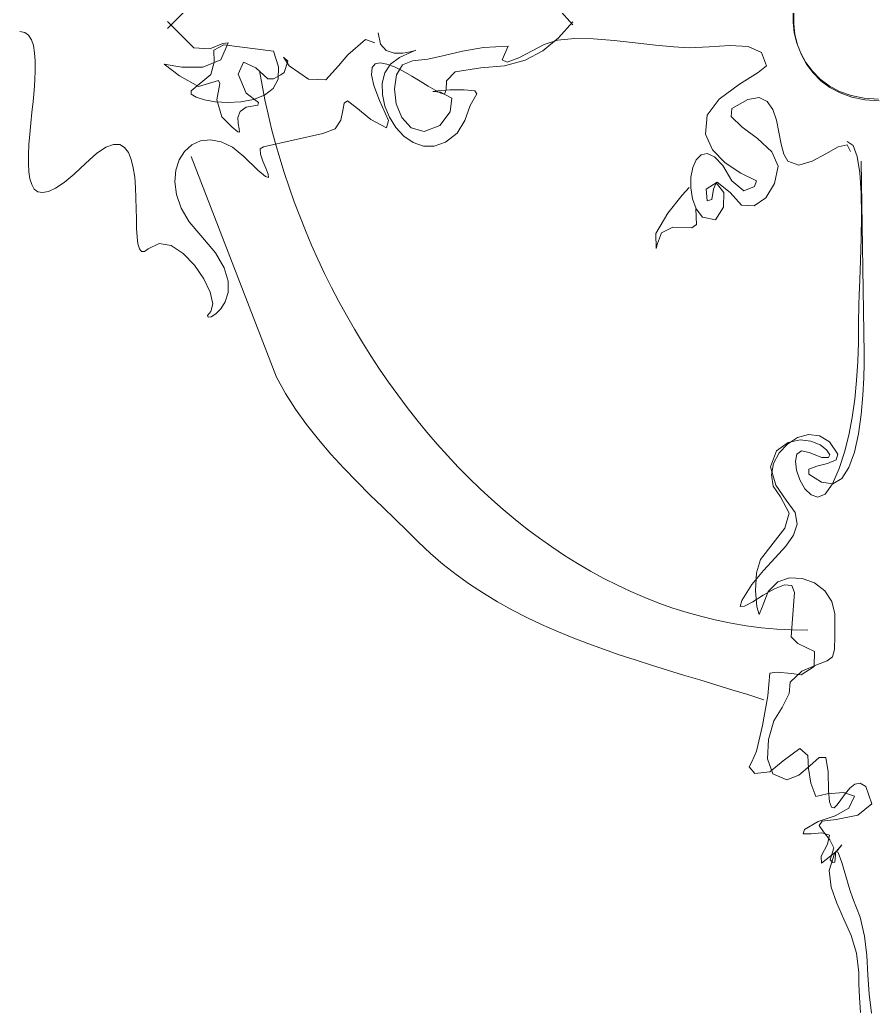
# Model space of a CAD drawing. Header units: centimetres. Extents: x 134057 to 145613, y 5028 to 39996.
# Drawn here: x 135988.3 to 136058.7, y 25153.8 to 25235.5 of the extents above; entities that cross this region are included whole.
import ezdxf

# ---------------------------------------------------------------- set-up
doc = ezdxf.new("R2010")
doc.units = ezdxf.units.CM
doc.layers.add('TEXT', color=3, linetype='Continuous', lineweight=20)

msp = doc.modelspace()

# ---------------------------------------------------------------- linework, layer by layer
at = {"layer": 'TEXT', "color": 2, "linetype": 'Continuous', "lineweight": 13}
for p, q in [((136000.461, 25234.803), (136002.626, 25236.969)), ((136000.461, 25234.803), (136002.626, 25236.969)), ((136033.816, 25235.082), (136032.637, 25236.412)), ((136051.913, 25235.311), (136051.913, 25236.193)), ((136051.913, 25235.311), (136051.913, 25236.193)), ((136051.968, 25235.184), (136051.968, 25236.065)), ((136051.968, 25235.184), (136051.968, 25236.065)), ((136000.461, 25235.381), (136002.626, 25233.215)), ((136000.461, 25235.381), (136002.626, 25233.215)), ((136033.816, 25235.353), (136032.637, 25234.023)), ((136052.019, 25234.436), (136051.913, 25235.311)), ((136052.019, 25234.436), (136051.913, 25235.311)), ((136052.074, 25234.309), (136051.968, 25235.184)), ((136052.074, 25234.309), (136051.968, 25235.184)), ((135988.736, 25234.46), (135988.333, 25234.54)), ((135989.051, 25234.231), (135988.736, 25234.46)), ((135989.285, 25233.866), (135989.051, 25234.231)), ((135989.447, 25233.381), (135989.285, 25233.866)), ((136015.311, 25232.638), (136016.745, 25233.881)), ((136015.311, 25232.638), (136016.745, 25233.881)), ((136016.745, 25233.881), (136017.517, 25233.621)), ((136016.745, 25233.881), (136017.517, 25233.621)), ((136017.788, 25234.433), (136017.977, 25233.499)), ((136017.788, 25234.433), (136017.977, 25233.499)), ((136032.637, 25234.023), (136031.342, 25232.966)), ((136032.549, 25233.824), (136033.93, 25233.957)), ((136032.549, 25233.824), (136033.93, 25233.957)), ((136033.93, 25233.957), (136035.514, 25233.935)), ((136033.93, 25233.957), (136035.514, 25233.935)), ((136035.514, 25233.935), (136037.213, 25233.807)), ((136035.514, 25233.935), (136037.213, 25233.807)), ((136052.232, 25233.581), (136052.019, 25234.436)), ((136052.232, 25233.581), (136052.019, 25234.436)), ((136052.287, 25233.453), (136052.074, 25234.309)), ((136052.287, 25233.453), (136052.074, 25234.309)), ((135989.547, 25232.792), (135989.447, 25233.381)), ((136002.626, 25233.215), (136003.965, 25233.109)), ((136002.626, 25233.215), (136003.965, 25233.109)), ((136003.965, 25233.109), (136005.033, 25233.546)), ((136003.965, 25233.109), (136005.033, 25233.546)), ((136004.296, 25233.006), (136005.118, 25233.457)), ((136005.469, 25233.621), (136004.854, 25232.204)), ((136005.469, 25233.621), (136004.854, 25232.204)), ((136005.033, 25233.546), (136005.469, 25233.621)), ((136005.033, 25233.546), (136005.469, 25233.621)), ((136005.118, 25233.457), (136009.179, 25232.916)), ((136017.977, 25233.499), (136018.462, 25232.976)), ((136017.977, 25233.499), (136018.462, 25232.976)), ((136024.724, 25232.921), (136026.456, 25233.223)), ((136024.724, 25232.921), (136026.456, 25233.223)), ((136026.456, 25233.223), (136028.481, 25233.35)), ((136026.456, 25233.223), (136028.481, 25233.35)), ((136028.481, 25233.35), (136027.998, 25232.221)), ((136028.481, 25233.35), (136027.998, 25232.221)), ((136030.513, 25232.991), (136031.459, 25233.485)), ((136030.513, 25232.991), (136031.459, 25233.485)), ((136031.459, 25233.485), (136032.549, 25233.824)), ((136031.459, 25233.485), (136032.549, 25233.824)), ((136037.213, 25233.807), (136038.936, 25233.622)), ((136037.213, 25233.807), (136038.936, 25233.622)), ((136038.936, 25233.622), (136040.597, 25233.428)), ((136038.936, 25233.622), (136040.597, 25233.428)), ((136040.597, 25233.428), (136042.105, 25233.276)), ((136040.597, 25233.428), (136042.105, 25233.276)), ((136042.105, 25233.276), (136043.372, 25233.215)), ((136042.105, 25233.276), (136043.372, 25233.215)), ((136043.372, 25233.215), (136045.021, 25233.294)), ((136043.372, 25233.215), (136045.021, 25233.294)), ((136045.021, 25233.294), (136046.722, 25233.392)), ((136045.021, 25233.294), (136046.722, 25233.392)), ((136046.722, 25233.392), (136048.235, 25233.302)), ((136046.722, 25233.392), (136048.235, 25233.302)), ((136048.235, 25233.302), (136049.319, 25232.816)), ((136048.235, 25233.302), (136049.319, 25232.816)), ((136052.551, 25232.759), (136052.232, 25233.581)), ((136052.551, 25232.759), (136052.232, 25233.581)), ((136052.606, 25232.632), (136052.287, 25233.453)), ((136052.606, 25232.632), (136052.287, 25233.453)), ((135989.593, 25232.113), (135989.547, 25232.792)), ((136004.316, 25232.014), (136004.296, 25233.006)), ((136009.179, 25232.916), (136009.599, 25231.637)), ((136010.357, 25232.107), (136010.011, 25232.428)), ((136010.011, 25232.428), (136010.478, 25231.726)), ((136010.357, 25232.107), (136010.011, 25232.428)), ((136010.011, 25232.428), (136010.478, 25231.726)), ((136014.539, 25231.726), (136015.311, 25232.638)), ((136014.539, 25231.726), (136015.311, 25232.638)), ((136018.462, 25232.976), (136019.116, 25232.763)), ((136018.462, 25232.976), (136019.116, 25232.763)), ((136019.547, 25232.402), (136018.815, 25231.858)), ((136019.547, 25232.402), (136018.815, 25231.858)), ((136019.116, 25232.763), (136019.814, 25232.762)), ((136019.116, 25232.763), (136019.814, 25232.762)), ((136020.521, 25232.855), (136019.547, 25232.402)), ((136020.521, 25232.855), (136019.547, 25232.402)), ((136019.814, 25232.762), (136020.429, 25232.87)), ((136019.814, 25232.762), (136020.429, 25232.87)), ((136020.429, 25232.87), (136020.836, 25232.989)), ((136020.429, 25232.87), (136020.836, 25232.989)), ((136020.908, 25233.018), (136020.521, 25232.855)), ((136020.908, 25233.018), (136020.521, 25232.855)), ((136020.63, 25232.132), (136021.876, 25232.258)), ((136020.63, 25232.132), (136021.876, 25232.258)), ((136020.836, 25232.989), (136020.908, 25233.018)), ((136020.836, 25232.989), (136020.908, 25233.018)), ((136021.876, 25232.258), (136023.218, 25232.561)), ((136021.876, 25232.258), (136023.218, 25232.561)), ((136023.218, 25232.561), (136024.724, 25232.921)), ((136023.218, 25232.561), (136024.724, 25232.921)), ((136028.419, 25232.014), (136029.378, 25232.385)), ((136028.419, 25232.014), (136029.378, 25232.385)), ((136029.378, 25232.385), (136030.513, 25232.991)), ((136029.378, 25232.385), (136030.513, 25232.991)), ((136031.342, 25232.966), (136029.878, 25232.195)), ((136049.319, 25232.816), (136049.734, 25231.726)), ((136049.319, 25232.816), (136049.734, 25231.726)), ((136052.977, 25231.984), (136052.551, 25232.759)), ((136052.977, 25231.984), (136052.551, 25232.759)), ((136053.032, 25231.856), (136052.606, 25232.632)), ((136053.032, 25231.856), (136052.606, 25232.632)), ((135989.594, 25231.359), (135989.593, 25232.113)), ((136001.643, 25231.603), (136000.19, 25231.861)), ((136000.19, 25231.861), (136001.468, 25230.908)), ((136001.643, 25231.603), (136000.19, 25231.861)), ((136000.19, 25231.861), (136001.468, 25230.908)), ((136003.388, 25231.624), (136001.643, 25231.603)), ((136003.388, 25231.624), (136001.643, 25231.603)), ((136004.854, 25232.204), (136003.388, 25231.624)), ((136004.854, 25232.204), (136003.388, 25231.624)), ((136004.035, 25231.021), (136004.316, 25232.014)), ((136006.281, 25231.049), (136006.733, 25232.027)), ((136006.281, 25231.049), (136006.733, 25232.027)), ((136006.733, 25232.027), (136007.725, 25231.56)), ((136006.733, 25232.027), (136007.725, 25231.56)), ((136007.725, 25231.56), (136008.718, 25230.643)), ((136007.725, 25231.56), (136008.718, 25230.643)), ((136009.599, 25231.637), (136009.561, 25230.626)), ((136010.072, 25231.184), (136010.357, 25232.107)), ((136010.072, 25231.184), (136010.357, 25232.107)), ((136010.478, 25231.726), (136012.072, 25230.613)), ((136010.478, 25231.726), (136012.072, 25230.613)), ((136013.486, 25230.583), (136014.539, 25231.726)), ((136013.486, 25230.583), (136014.539, 25231.726)), ((136017.312, 25231.571), (136017.262, 25230.991)), ((136017.562, 25231.883), (136017.312, 25231.571)), ((136017.975, 25231.969), (136017.562, 25231.883)), ((136018.516, 25231.871), (136017.975, 25231.969)), ((136018.815, 25231.858), (136018.353, 25231.135)), ((136018.815, 25231.858), (136018.353, 25231.135)), ((136019.151, 25231.629), (136018.516, 25231.871)), ((136019.844, 25231.285), (136019.151, 25231.629)), ((136019.314, 25230.978), (136019.809, 25231.809)), ((136019.314, 25230.978), (136019.809, 25231.809)), ((136019.809, 25231.809), (136020.63, 25232.132)), ((136019.809, 25231.809), (136020.63, 25232.132)), ((136026.235, 25231.562), (136024.133, 25231.224)), ((136028.193, 25231.723), (136026.235, 25231.562)), ((136027.998, 25232.221), (136028.419, 25232.014)), ((136027.998, 25232.221), (136028.419, 25232.014)), ((136029.878, 25232.195), (136028.193, 25231.723)), ((136049.734, 25231.726), (136049.049, 25231.167)), ((136049.734, 25231.726), (136049.049, 25231.167)), ((136053.509, 25231.269), (136052.977, 25231.984)), ((136053.509, 25231.269), (136052.977, 25231.984)), ((136053.564, 25231.141), (136053.032, 25231.856)), ((136053.564, 25231.141), (136053.032, 25231.856)), ((135989.559, 25230.546), (135989.594, 25231.359)), ((136001.468, 25230.908), (136003.018, 25230.016)), ((136001.468, 25230.908), (136003.018, 25230.016)), ((136002.411, 25229.667), (136004.035, 25231.021)), ((136006.943, 25229.48), (136006.281, 25231.049)), ((136006.943, 25229.48), (136006.281, 25231.049)), ((136008.041, 25231.32), (136008.247, 25230.129)), ((136008.041, 25231.32), (136008.247, 25230.129)), ((136008.718, 25230.643), (136009.189, 25230.663)), ((136008.718, 25230.643), (136009.189, 25230.663)), ((136009.561, 25230.626), (136009.149, 25229.858)), ((136009.189, 25230.663), (136009.781, 25230.984)), ((136009.189, 25230.663), (136009.781, 25230.984)), ((136009.781, 25230.984), (136010.072, 25231.184)), ((136009.781, 25230.984), (136010.072, 25231.184)), ((136012.072, 25230.613), (136013.486, 25230.583)), ((136012.072, 25230.613), (136013.486, 25230.583)), ((136017.262, 25230.991), (136017.445, 25230.101)), ((136018.353, 25231.135), (136018.136, 25230.285)), ((136018.353, 25231.135), (136018.136, 25230.285)), ((136019.142, 25229.841), (136019.314, 25230.978)), ((136019.142, 25229.841), (136019.314, 25230.978)), ((136020.56, 25230.88), (136019.844, 25231.285)), ((136021.264, 25230.457), (136020.56, 25230.88)), ((136024.133, 25231.224), (136023.426, 25230.479)), ((136049.049, 25231.167), (136047.5, 25230.203)), ((136049.049, 25231.167), (136047.5, 25230.203)), ((136054.148, 25230.627), (136053.509, 25231.269)), ((136054.148, 25230.627), (136053.509, 25231.269)), ((136054.203, 25230.499), (136053.564, 25231.141)), ((136054.203, 25230.499), (136053.564, 25231.141)), ((136054.893, 25230.071), (136054.148, 25230.627)), ((136054.893, 25230.071), (136054.148, 25230.627)), ((135989.496, 25229.687), (135989.559, 25230.546)), ((136003.018, 25230.016), (136004.657, 25230.507)), ((136003.018, 25230.016), (136004.657, 25230.507)), ((136004.787, 25230.277), (136004.527, 25228.933)), ((136004.787, 25230.277), (136004.527, 25228.933)), ((136004.657, 25230.507), (136004.787, 25230.277)), ((136004.657, 25230.507), (136004.787, 25230.277)), ((136008.247, 25230.129), (136008.482, 25228.934)), ((136008.247, 25230.129), (136008.482, 25228.934)), ((136009.149, 25229.858), (136008.447, 25229.306)), ((136017.445, 25230.101), (136017.898, 25228.862)), ((136018.136, 25230.285), (136018.141, 25229.36)), ((136018.136, 25230.285), (136018.141, 25229.36)), ((136019.287, 25228.602), (136019.142, 25229.841)), ((136019.287, 25228.602), (136019.142, 25229.841)), ((136021.921, 25230.055), (136021.264, 25230.457)), ((136022.495, 25229.717), (136021.921, 25230.055)), ((136023.426, 25230.479), (136023.38, 25229.735)), ((136047.5, 25230.203), (136045.851, 25228.985)), ((136047.5, 25230.203), (136045.851, 25228.985)), ((136054.948, 25229.944), (136054.203, 25230.499)), ((136054.948, 25229.944), (136054.203, 25230.499)), ((136055.744, 25229.616), (136054.893, 25230.071)), ((136055.744, 25229.616), (136054.893, 25230.071)), ((136055.799, 25229.488), (136054.948, 25229.944)), ((136055.799, 25229.488), (136054.948, 25229.944)), ((135989.414, 25228.799), (135989.496, 25229.687)), ((136002.425, 25229.395), (136002.411, 25229.667)), ((136002.818, 25229.137), (136002.425, 25229.395)), ((136003.506, 25228.918), (136002.818, 25229.137)), ((136007.966, 25228.692), (136006.943, 25229.48)), ((136007.966, 25228.692), (136006.943, 25229.48)), ((136008.447, 25229.306), (136007.538, 25228.947)), ((136018.141, 25229.36), (136018.345, 25228.411)), ((136018.141, 25229.36), (136018.345, 25228.411)), ((136022.711, 25229.675), (136022.306, 25229.597)), ((136022.711, 25229.675), (136022.306, 25229.597)), ((136022.306, 25229.597), (136022.931, 25229.56)), ((136022.306, 25229.597), (136022.931, 25229.56)), ((136022.953, 25229.483), (136022.495, 25229.717)), ((136023.71, 25229.746), (136022.711, 25229.675)), ((136023.71, 25229.746), (136022.711, 25229.675)), ((136022.931, 25229.56), (136023.843, 25229.052)), ((136022.931, 25229.56), (136023.843, 25229.052)), ((136023.257, 25229.396), (136022.953, 25229.483)), ((136023.38, 25229.735), (136023.257, 25229.396)), ((136024.867, 25229.76), (136023.71, 25229.746)), ((136024.867, 25229.76), (136023.71, 25229.746)), ((136023.843, 25229.052), (136023.727, 25227.935)), ((136023.843, 25229.052), (136023.727, 25227.935)), ((136025.745, 25229.669), (136024.867, 25229.76)), ((136025.745, 25229.669), (136024.867, 25229.76)), ((136025.368, 25228.462), (136025.909, 25229.424)), ((136025.368, 25228.462), (136025.909, 25229.424)), ((136025.909, 25229.424), (136025.745, 25229.669)), ((136025.909, 25229.424), (136025.745, 25229.669)), ((136045.851, 25228.985), (136044.861, 25227.665)), ((136045.851, 25228.985), (136044.861, 25227.665)), ((136048.185, 25228.953), (136049.133, 25229.11)), ((136048.185, 25228.953), (136049.133, 25229.11)), ((136049.133, 25229.11), (136049.799, 25228.798)), ((136049.133, 25229.11), (136049.799, 25228.798)), ((136056.702, 25229.274), (136055.744, 25229.616)), ((136056.702, 25229.274), (136055.744, 25229.616)), ((136056.757, 25229.146), (136055.799, 25229.488)), ((136056.757, 25229.146), (136055.799, 25229.488)), ((136057.767, 25229.058), (136056.702, 25229.274)), ((136057.767, 25229.058), (136056.702, 25229.274)), ((136057.822, 25228.931), (136056.757, 25229.146)), ((136057.822, 25228.931), (136056.757, 25229.146)), ((136058.937, 25228.983), (136057.767, 25229.058)), ((136058.937, 25228.983), (136057.767, 25229.058)), ((135989.323, 25227.896), (135989.414, 25228.799)), ((136004.406, 25228.765), (136003.506, 25228.918)), ((136005.434, 25228.701), (136004.406, 25228.765)), ((136004.527, 25228.933), (136004.928, 25227.529)), ((136004.527, 25228.933), (136004.928, 25227.529)), ((136006.506, 25228.753), (136005.434, 25228.701)), ((136006.446, 25227.967), (136006.952, 25228.333)), ((136006.446, 25227.967), (136006.952, 25228.333)), ((136007.538, 25228.947), (136006.506, 25228.753)), ((136006.952, 25228.333), (136007.906, 25228.477)), ((136006.952, 25228.333), (136007.906, 25228.477)), ((136007.906, 25228.477), (136007.966, 25228.692)), ((136007.906, 25228.477), (136007.966, 25228.692)), ((136008.482, 25228.934), (136008.745, 25227.736)), ((136008.482, 25228.934), (136008.745, 25227.736)), ((136015.005, 25228.654), (136014.898, 25228.043)), ((136015.277, 25228.83), (136015.005, 25228.654)), ((136015.947, 25228.314), (136015.277, 25228.83)), ((136017.191, 25227.311), (136015.947, 25228.314)), ((136017.898, 25228.862), (136018.655, 25227.231)), ((136018.345, 25228.411), (136018.724, 25227.489)), ((136018.345, 25228.411), (136018.724, 25227.489)), ((136019.744, 25227.465), (136019.287, 25228.602)), ((136019.744, 25227.465), (136019.287, 25228.602)), ((136024.917, 25227.229), (136025.368, 25228.462)), ((136024.917, 25227.229), (136025.368, 25228.462)), ((136046.818, 25227.545), (136046.891, 25228.206)), ((136046.818, 25227.545), (136046.891, 25228.206)), ((136046.891, 25228.206), (136048.185, 25228.953)), ((136046.891, 25228.206), (136048.185, 25228.953)), ((136049.799, 25228.798), (136050.248, 25228.138)), ((136049.799, 25228.798), (136050.248, 25228.138)), ((136058.992, 25228.855), (136057.822, 25228.931)), ((136058.992, 25228.855), (136057.822, 25228.931)), ((135989.231, 25226.994), (135989.323, 25227.896)), ((136004.928, 25227.529), (136005.801, 25226.671)), ((136004.928, 25227.529), (136005.801, 25226.671)), ((136006.261, 25227.479), (136006.446, 25227.967)), ((136006.261, 25227.479), (136006.446, 25227.967)), ((136006.274, 25226.968), (136006.261, 25227.479)), ((136006.274, 25226.968), (136006.261, 25227.479)), ((136008.745, 25227.736), (136009.035, 25226.536)), ((136008.745, 25227.736), (136009.035, 25226.536)), ((136014.898, 25228.043), (136014.724, 25227.251)), ((136018.724, 25227.489), (136019.254, 25226.648)), ((136018.724, 25227.489), (136019.254, 25226.648)), ((136020.509, 25226.633), (136019.744, 25227.465)), ((136020.509, 25226.633), (136019.744, 25227.465)), ((136023.727, 25227.935), (136022.874, 25226.819)), ((136023.727, 25227.935), (136022.874, 25226.819)), ((136044.861, 25227.665), (136044.724, 25226.101)), ((136044.861, 25227.665), (136044.724, 25226.101)), ((136047.699, 25226.714), (136046.818, 25227.545)), ((136047.699, 25226.714), (136046.818, 25227.545)), ((136050.248, 25228.138), (136050.544, 25227.252)), ((136050.248, 25228.138), (136050.544, 25227.252)), ((135989.147, 25226.107), (135989.231, 25226.994)), ((136005.801, 25226.671), (136006.247, 25226.284)), ((136005.801, 25226.671), (136006.247, 25226.284)), ((136006.359, 25226.532), (136006.274, 25226.968)), ((136006.359, 25226.532), (136006.274, 25226.968)), ((136006.392, 25226.271), (136006.359, 25226.532)), ((136006.392, 25226.271), (136006.359, 25226.532)), ((136009.035, 25226.536), (136009.353, 25225.335)), ((136009.035, 25226.536), (136009.353, 25225.335)), ((136014.249, 25226.534), (136013.24, 25226.148)), ((136014.724, 25227.251), (136014.249, 25226.534)), ((136018.494, 25226.609), (136017.191, 25227.311)), ((136018.655, 25227.231), (136018.494, 25226.609)), ((136019.254, 25226.648), (136019.912, 25225.938)), ((136019.254, 25226.648), (136019.912, 25225.938)), ((136021.578, 25226.311), (136020.509, 25226.633)), ((136021.578, 25226.311), (136020.509, 25226.633)), ((136022.874, 25226.819), (136021.578, 25226.311)), ((136022.874, 25226.819), (136021.578, 25226.311)), ((136024.285, 25226.176), (136024.917, 25227.229)), ((136024.285, 25226.176), (136024.917, 25227.229)), ((136048.996, 25225.74), (136047.699, 25226.714)), ((136048.996, 25225.74), (136047.699, 25226.714)), ((136050.544, 25227.252), (136050.752, 25226.261)), ((136050.544, 25227.252), (136050.752, 25226.261)), ((135989.08, 25225.25), (135989.147, 25226.107)), ((136006.247, 25226.284), (136006.392, 25226.271)), ((136006.247, 25226.284), (136006.392, 25226.271)), ((136013.24, 25226.148), (136008.367, 25225.065)), ((136019.912, 25225.938), (136020.673, 25225.412)), ((136019.912, 25225.938), (136020.673, 25225.412)), ((136023.345, 25225.451), (136024.285, 25226.176)), ((136023.345, 25225.451), (136024.285, 25226.176)), ((136044.724, 25226.101), (136045.296, 25224.804)), ((136044.724, 25226.101), (136045.296, 25224.804)), ((136050.17, 25224.65), (136048.996, 25225.74)), ((136050.17, 25224.65), (136048.996, 25225.74)), ((136050.752, 25226.261), (136050.936, 25225.287)), ((136050.752, 25226.261), (136050.936, 25225.287)), ((135989.038, 25224.439), (135989.08, 25225.25)), ((135995.404, 25225.027), (135994.647, 25224.522)), ((135996.033, 25225.256), (135995.404, 25225.027)), ((135996.543, 25225.24), (135996.033, 25225.256)), ((135996.95, 25225.01), (135996.543, 25225.24)), ((135997.263, 25224.596), (135996.95, 25225.01)), ((136002.476, 25225.214), (136001.878, 25224.685)), ((136003.193, 25225.541), (136002.476, 25225.214)), ((136004.004, 25225.637), (136003.193, 25225.541)), ((136004.883, 25225.473), (136004.004, 25225.637)), ((136005.805, 25225.022), (136004.883, 25225.473)), ((136006.742, 25224.253), (136005.805, 25225.022)), ((136008.367, 25225.065), (136008.097, 25224.894)), ((136008.097, 25224.894), (136008.115, 25224.463)), ((136009.353, 25225.335), (136009.699, 25224.135)), ((136009.353, 25225.335), (136009.699, 25224.135)), ((136020.673, 25225.412), (136021.515, 25225.121)), ((136020.673, 25225.412), (136021.515, 25225.121)), ((136021.515, 25225.121), (136022.413, 25225.117)), ((136021.515, 25225.121), (136022.413, 25225.117)), ((136022.413, 25225.117), (136023.345, 25225.451)), ((136022.413, 25225.117), (136023.345, 25225.451)), ((136050.936, 25225.287), (136051.162, 25224.451)), ((136050.936, 25225.287), (136051.162, 25224.451)), ((136054.624, 25224.484), (136055.635, 25225.048)), ((136054.624, 25224.484), (136055.635, 25225.048)), ((136055.635, 25225.048), (136056.36, 25225.228)), ((136055.635, 25225.048), (136056.36, 25225.228)), ((136056.36, 25225.228), (136056.638, 25224.687)), ((136056.36, 25225.228), (136056.638, 25224.687)), ((136056.854, 25225.167), (136056.367, 25225.499)), ((136056.854, 25225.167), (136056.367, 25225.499)), ((136057.193, 25224.261), (136056.854, 25225.167)), ((136057.193, 25224.261), (136056.854, 25225.167)), ((135989.031, 25223.688), (135989.038, 25224.439)), ((135994.647, 25224.522), (135993.747, 25223.711)), ((135997.497, 25224.028), (135997.263, 25224.596)), ((136001.878, 25224.685), (136001.426, 25223.983)), ((136009.45, 25206.113), (136002.411, 25224.253)), ((136007.894, 25223.14), (136006.742, 25224.253)), ((136008.115, 25224.463), (136008.307, 25223.892)), ((136009.699, 25224.135), (136010.07, 25222.935)), ((136009.699, 25224.135), (136010.07, 25222.935)), ((136044.356, 25224.413), (136043.953, 25224.002)), ((136044.356, 25224.413), (136043.953, 25224.002)), ((136044.865, 25224.518), (136044.356, 25224.413)), ((136044.865, 25224.518), (136044.356, 25224.413)), ((136045.465, 25224.242), (136044.865, 25224.518)), ((136045.465, 25224.242), (136044.865, 25224.518)), ((136045.296, 25224.804), (136046.342, 25223.747)), ((136045.296, 25224.804), (136046.342, 25223.747)), ((136046.145, 25223.511), (136045.465, 25224.242)), ((136046.145, 25223.511), (136045.465, 25224.242)), ((136050.681, 25223.468), (136050.17, 25224.65)), ((136050.681, 25223.468), (136050.17, 25224.65)), ((136051.162, 25224.451), (136051.494, 25223.874)), ((136051.162, 25224.451), (136051.494, 25223.874)), ((136053.489, 25223.874), (136054.624, 25224.484)), ((136053.489, 25223.874), (136054.624, 25224.484)), ((136057.407, 25222.911), (136057.193, 25224.261)), ((136057.407, 25222.911), (136057.193, 25224.261)), ((135989.067, 25223.013), (135989.031, 25223.688)), ((135993.747, 25223.711), (135992.793, 25222.806)), ((135997.663, 25223.339), (135997.497, 25224.028)), ((135997.774, 25222.557), (135997.663, 25223.339)), ((136001.426, 25223.983), (136001.146, 25223.138)), ((136008.307, 25223.892), (136008.558, 25223.3)), ((136008.558, 25223.3), (136008.757, 25222.809)), ((136043.667, 25223.359), (136043.512, 25222.559)), ((136043.667, 25223.359), (136043.512, 25222.559)), ((136043.953, 25224.002), (136043.667, 25223.359)), ((136043.953, 25224.002), (136043.667, 25223.359)), ((136046.891, 25222.25), (136046.145, 25223.511)), ((136046.891, 25222.25), (136046.145, 25223.511)), ((136046.342, 25223.747), (136047.629, 25222.904)), ((136046.342, 25223.747), (136047.629, 25222.904)), ((136050.403, 25222.048), (136050.681, 25223.468)), ((136050.403, 25222.048), (136050.681, 25223.468)), ((136051.494, 25223.874), (136052.392, 25223.559)), ((136051.494, 25223.874), (136052.392, 25223.559)), ((136052.392, 25223.559), (136053.489, 25223.874)), ((136052.392, 25223.559), (136053.489, 25223.874)), ((136057.505, 25223.882), (136057.775, 25208.045)), ((136057.505, 25223.882), (136057.775, 25208.045)), ((135989.155, 25222.428), (135989.067, 25223.013)), ((135989.304, 25221.948), (135989.155, 25222.428)), ((135992.793, 25222.806), (135991.971, 25222.127)), ((135997.842, 25221.714), (135997.774, 25222.557)), ((136001.146, 25223.138), (136001.063, 25222.176)), ((136008.538, 25222.608), (136007.894, 25223.14)), ((136008.788, 25222.538), (136008.538, 25222.608)), ((136008.757, 25222.809), (136008.788, 25222.538)), ((136010.07, 25222.935), (136010.469, 25221.737)), ((136010.07, 25222.935), (136010.469, 25221.737)), ((136043.512, 25222.559), (136043.501, 25221.676)), ((136043.512, 25222.559), (136043.501, 25221.676)), ((136047.629, 25222.904), (136048.922, 25222.25)), ((136047.629, 25222.904), (136048.922, 25222.25)), ((136057.519, 25221.249), (136057.407, 25222.911)), ((136057.519, 25221.249), (136057.407, 25222.911)), ((135989.522, 25221.589), (135989.304, 25221.948)), ((135991.271, 25221.658), (135990.685, 25221.385)), ((135991.971, 25222.127), (135991.271, 25221.658)), ((135997.88, 25220.841), (135997.842, 25221.714)), ((136001.063, 25222.176), (136001.203, 25221.129)), ((136010.469, 25221.737), (136010.893, 25220.542)), ((136010.469, 25221.737), (136010.893, 25220.542)), ((136043.372, 25221.709), (136042.796, 25221.078)), ((136043.372, 25221.709), (136042.796, 25221.078)), ((136043.501, 25221.676), (136043.645, 25220.784)), ((136043.501, 25221.676), (136043.645, 25220.784)), ((136044.781, 25221.583), (136045.663, 25222.15)), ((136044.781, 25221.583), (136045.663, 25222.15)), ((136045.603, 25222.11), (136045.385, 25221.573)), ((136045.603, 25222.11), (136045.385, 25221.573)), ((136046.214, 25221.303), (136045.603, 25222.11)), ((136046.214, 25221.303), (136045.603, 25222.11)), ((136045.663, 25222.15), (136046.756, 25221.303)), ((136045.663, 25222.15), (136046.756, 25221.303)), ((136047.869, 25221.438), (136046.891, 25222.25)), ((136047.869, 25221.438), (136046.891, 25222.25)), ((136048.756, 25221.799), (136047.869, 25221.438)), ((136048.756, 25221.799), (136047.869, 25221.438)), ((136048.922, 25222.25), (136048.756, 25221.799)), ((136048.922, 25222.25), (136048.756, 25221.799)), ((136049.689, 25220.874), (136050.403, 25222.048)), ((136049.689, 25220.874), (136050.403, 25222.048)), ((135989.82, 25221.365), (135989.522, 25221.589)), ((135990.204, 25221.292), (135989.82, 25221.365)), ((135990.685, 25221.385), (135990.204, 25221.292)), ((135997.899, 25219.968), (135997.88, 25220.841)), ((136001.203, 25221.129), (136001.593, 25220.023)), ((136042.796, 25221.078), (136041.612, 25219.61)), ((136042.796, 25221.078), (136041.612, 25219.61)), ((136044.861, 25220.626), (136044.781, 25221.583)), ((136044.861, 25220.626), (136044.781, 25221.583)), ((136045.385, 25221.573), (136045.244, 25220.731)), ((136045.385, 25221.573), (136045.244, 25220.731)), ((136046.209, 25220.084), (136046.214, 25221.303)), ((136046.209, 25220.084), (136046.214, 25221.303)), ((136046.756, 25221.303), (136047.684, 25220.254)), ((136046.756, 25221.303), (136047.684, 25220.254)), ((136048.722, 25220.194), (136049.689, 25220.874)), ((136048.722, 25220.194), (136049.689, 25220.874)), ((136057.551, 25219.407), (136057.519, 25221.249)), ((136057.551, 25219.407), (136057.519, 25221.249)), ((136001.593, 25220.023), (136002.257, 25218.889)), ((136010.893, 25220.542), (136011.344, 25219.351)), ((136010.893, 25220.542), (136011.344, 25219.351)), ((136043.645, 25220.784), (136043.959, 25219.958)), ((136043.645, 25220.784), (136043.959, 25219.958)), ((136045.244, 25220.731), (136044.861, 25220.626)), ((136045.244, 25220.731), (136044.861, 25220.626)), ((136045.543, 25219.046), (136046.209, 25220.084)), ((136045.543, 25219.046), (136046.209, 25220.084)), ((136047.684, 25220.254), (136048.722, 25220.194)), ((136047.684, 25220.254), (136048.722, 25220.194)), ((135997.913, 25219.126), (135997.899, 25219.968)), ((136011.344, 25219.351), (136011.819, 25218.164)), ((136011.344, 25219.351), (136011.819, 25218.164)), ((136041.612, 25219.61), (136040.631, 25217.939)), ((136041.612, 25219.61), (136040.631, 25217.939)), ((136043.963, 25218.66), (136043.913, 25219.949)), ((136043.963, 25218.66), (136043.913, 25219.949)), ((136043.959, 25219.958), (136044.455, 25219.272)), ((136043.959, 25219.958), (136044.455, 25219.272)), ((136044.455, 25219.272), (136045.543, 25219.046)), ((136044.455, 25219.272), (136045.543, 25219.046)), ((136057.527, 25217.517), (136057.551, 25219.407)), ((136057.527, 25217.517), (136057.551, 25219.407)), ((135997.934, 25218.346), (135997.913, 25219.126)), ((135997.973, 25217.658), (135997.934, 25218.346)), ((136002.257, 25218.889), (136003.223, 25217.755)), ((136041.096, 25217.973), (136042.018, 25218.46)), ((136041.096, 25217.973), (136042.018, 25218.46)), ((136042.018, 25218.46), (136043.592, 25218.395)), ((136042.018, 25218.46), (136043.592, 25218.395)), ((136043.592, 25218.395), (136043.963, 25218.66)), ((136043.592, 25218.395), (136043.963, 25218.66)), ((135998.044, 25217.092), (135997.973, 25217.658)), ((136003.223, 25217.755), (136004.426, 25216.353)), ((136011.819, 25218.164), (136012.321, 25216.983)), ((136011.819, 25218.164), (136012.321, 25216.983)), ((136040.631, 25217.939), (136040.664, 25216.7)), ((136040.631, 25217.939), (136040.664, 25216.7)), ((136040.775, 25217.096), (136041.096, 25217.973)), ((136040.775, 25217.096), (136041.096, 25217.973)), ((135998.159, 25216.68), (135998.044, 25217.092)), ((135999.779, 25217.117), (135998.891, 25216.672)), ((136000.761, 25216.934), (135999.779, 25217.117)), ((136001.756, 25216.282), (136000.761, 25216.934)), ((136012.321, 25216.983), (136012.846, 25215.809)), ((136012.321, 25216.983), (136012.846, 25215.809)), ((136040.664, 25216.7), (136040.775, 25217.096)), ((136040.664, 25216.7), (136040.775, 25217.096)), ((136057.468, 25215.709), (136057.527, 25217.517)), ((136057.468, 25215.709), (136057.527, 25217.517)), ((135998.331, 25216.452), (135998.159, 25216.68)), ((135998.57, 25216.439), (135998.331, 25216.452)), ((135998.891, 25216.672), (135998.57, 25216.439)), ((136002.681, 25215.318), (136001.756, 25216.282)), ((136004.426, 25216.353), (136005.139, 25215.103)), ((136003.455, 25214.203), (136002.681, 25215.318)), ((136005.139, 25215.103), (136005.451, 25214.011)), ((136012.846, 25215.809), (136013.397, 25214.643)), ((136012.846, 25215.809), (136013.397, 25214.643)), ((136057.398, 25214.115), (136057.468, 25215.709)), ((136057.398, 25214.115), (136057.468, 25215.709)), ((136013.397, 25214.643), (136013.972, 25213.485)), ((136013.397, 25214.643), (136013.972, 25213.485)), ((136003.993, 25213.093), (136003.455, 25214.203)), ((136005.451, 25214.011), (136005.449, 25213.082)), ((136013.972, 25213.485), (136014.57, 25212.337)), ((136013.972, 25213.485), (136014.57, 25212.337)), ((136057.339, 25212.868), (136057.398, 25214.115)), ((136057.339, 25212.868), (136057.398, 25214.115)), ((136004.214, 25212.149), (136003.993, 25213.093)), ((136005.449, 25213.082), (136005.221, 25212.319)), ((136057.314, 25212.098), (136057.339, 25212.868)), ((136057.314, 25212.098), (136057.339, 25212.868)), ((136004.035, 25211.528), (136004.214, 25212.149)), ((136005.221, 25212.319), (136004.856, 25211.729)), ((136014.57, 25212.337), (136015.192, 25211.2)), ((136014.57, 25212.337), (136015.192, 25211.2)), ((136057.309, 25210.544), (136057.314, 25212.098)), ((136057.309, 25210.544), (136057.314, 25212.098)), ((136003.772, 25211.185), (136004.035, 25211.528)), ((136003.811, 25211.038), (136003.772, 25211.185)), ((136004.063, 25211.083), (136003.811, 25211.038)), ((136004.44, 25211.315), (136004.063, 25211.083)), ((136004.856, 25211.729), (136004.44, 25211.315)), ((136015.192, 25211.2), (136015.838, 25210.074)), ((136015.192, 25211.2), (136015.838, 25210.074)), ((136057.284, 25208.978), (136057.309, 25210.544)), ((136057.284, 25208.978), (136057.309, 25210.544)), ((136015.838, 25210.074), (136016.506, 25208.96)), ((136015.838, 25210.074), (136016.506, 25208.96)), ((136016.506, 25208.96), (136017.197, 25207.86)), ((136016.506, 25208.96), (136017.197, 25207.86)), ((136057.23, 25207.41), (136057.284, 25208.978)), ((136057.23, 25207.41), (136057.284, 25208.978)), ((136017.197, 25207.86), (136017.91, 25206.774)), ((136017.197, 25207.86), (136017.91, 25206.774)), ((136057.775, 25208.045), (136057.768, 25207.244)), ((136057.775, 25208.045), (136057.768, 25207.244)), ((136057.137, 25205.851), (136057.23, 25207.41)), ((136057.137, 25205.851), (136057.23, 25207.41)), ((136057.768, 25207.244), (136057.734, 25206.063)), ((136057.768, 25207.244), (136057.734, 25206.063)), ((136010.18, 25204.777), (136009.45, 25206.113)), ((136017.91, 25206.774), (136018.645, 25205.704)), ((136017.91, 25206.774), (136018.645, 25205.704)), ((136018.645, 25205.704), (136019.402, 25204.65)), ((136018.645, 25205.704), (136019.402, 25204.65)), ((136056.993, 25204.314), (136057.137, 25205.851)), ((136056.993, 25204.314), (136057.137, 25205.851)), ((136057.734, 25206.063), (136057.655, 25204.621)), ((136057.734, 25206.063), (136057.655, 25204.621)), ((136011.008, 25203.475), (136010.18, 25204.777)), ((136019.402, 25204.65), (136020.18, 25203.613)), ((136019.402, 25204.65), (136020.18, 25203.613)), ((136057.655, 25204.621), (136057.511, 25203.041)), ((136057.655, 25204.621), (136057.511, 25203.041)), ((136056.788, 25202.809), (136056.993, 25204.314)), ((136056.788, 25202.809), (136056.993, 25204.314)), ((136011.916, 25202.209), (136011.008, 25203.475)), ((136020.18, 25203.613), (136020.979, 25202.595)), ((136020.18, 25203.613), (136020.979, 25202.595)), ((136057.511, 25203.041), (136057.285, 25201.445)), ((136057.511, 25203.041), (136057.285, 25201.445)), ((136012.889, 25200.98), (136011.916, 25202.209)), ((136020.979, 25202.595), (136021.799, 25201.595)), ((136020.979, 25202.595), (136021.799, 25201.595)), ((136056.512, 25201.348), (136056.788, 25202.809)), ((136056.512, 25201.348), (136056.788, 25202.809)), ((136021.799, 25201.595), (136022.639, 25200.616)), ((136021.799, 25201.595), (136022.639, 25200.616)), ((136053.179, 25201.389), (136052.285, 25201.141)), ((136053.179, 25201.389), (136052.285, 25201.141)), ((136054.077, 25201.292), (136053.179, 25201.389)), ((136054.077, 25201.292), (136053.179, 25201.389)), ((136054.91, 25200.781), (136054.077, 25201.292)), ((136054.91, 25200.781), (136054.077, 25201.292)), ((136056.153, 25199.943), (136056.512, 25201.348)), ((136056.153, 25199.943), (136056.512, 25201.348)), ((136057.285, 25201.445), (136056.957, 25199.955)), ((136057.285, 25201.445), (136056.957, 25199.955)), ((136013.911, 25199.788), (136012.889, 25200.98)), ((136022.639, 25200.616), (136023.499, 25199.658)), ((136022.639, 25200.616), (136023.499, 25199.658)), ((136050.546, 25200.05), (136051.517, 25200.732)), ((136050.546, 25200.05), (136051.517, 25200.732)), ((136051.464, 25200.616), (136050.785, 25199.885)), ((136051.464, 25200.616), (136050.785, 25199.885)), ((136052.285, 25201.141), (136051.464, 25200.616)), ((136052.285, 25201.141), (136051.464, 25200.616)), ((136051.517, 25200.732), (136052.487, 25200.961)), ((136051.517, 25200.732), (136052.487, 25200.961)), ((136052.487, 25200.961), (136053.384, 25200.857)), ((136052.487, 25200.961), (136053.384, 25200.857)), ((136053.384, 25200.857), (136054.137, 25200.54)), ((136053.384, 25200.857), (136054.137, 25200.54)), ((136054.137, 25200.54), (136054.676, 25200.127)), ((136054.137, 25200.54), (136054.676, 25200.127)), ((136055.61, 25199.787), (136054.91, 25200.781)), ((136055.61, 25199.787), (136054.91, 25200.781)), ((136014.966, 25198.635), (136013.911, 25199.788)), ((136023.499, 25199.658), (136024.379, 25198.722)), ((136023.499, 25199.658), (136024.379, 25198.722)), ((136050.065, 25198.726), (136050.546, 25200.05)), ((136050.065, 25198.726), (136050.546, 25200.05)), ((136050.785, 25199.885), (136050.317, 25199.015)), ((136050.785, 25199.885), (136050.317, 25199.015)), ((136052.229, 25199.79), (136052.111, 25199.214)), ((136052.229, 25199.79), (136052.111, 25199.214)), ((136052.597, 25200.066), (136052.229, 25199.79)), ((136052.597, 25200.066), (136052.229, 25199.79)), ((136053.253, 25199.915), (136052.597, 25200.066)), ((136053.253, 25199.915), (136052.597, 25200.066)), ((136054.288, 25199.514), (136053.253, 25199.915)), ((136054.288, 25199.514), (136053.253, 25199.915)), ((136054.676, 25200.127), (136054.928, 25199.739)), ((136054.676, 25200.127), (136054.928, 25199.739)), ((136054.928, 25199.739), (136054.822, 25199.495)), ((136054.928, 25199.739), (136054.822, 25199.495)), ((136055.462, 25199.307), (136055.61, 25199.787)), ((136055.462, 25199.307), (136055.61, 25199.787)), ((136055.703, 25198.604), (136056.153, 25199.943)), ((136055.703, 25198.604), (136056.153, 25199.943)), ((136056.957, 25199.955), (136056.509, 25198.692)), ((136056.957, 25199.955), (136056.509, 25198.692)), ((136050.317, 25199.015), (136050.13, 25198.076)), ((136050.317, 25199.015), (136050.13, 25198.076)), ((136052.111, 25199.214), (136052.205, 25198.464)), ((136052.111, 25199.214), (136052.205, 25198.464)), ((136053.223, 25198.534), (136053.867, 25198.789)), ((136053.223, 25198.534), (136053.867, 25198.789)), ((136053.867, 25198.789), (136054.747, 25199.01)), ((136053.867, 25198.789), (136054.747, 25199.01)), ((136054.822, 25199.495), (136054.288, 25199.514)), ((136054.822, 25199.495), (136054.288, 25199.514)), ((136054.747, 25199.01), (136055.462, 25199.307)), ((136054.747, 25199.01), (136055.462, 25199.307)), ((136016.038, 25197.521), (136014.966, 25198.635)), ((136024.379, 25198.722), (136025.279, 25197.81)), ((136024.379, 25198.722), (136025.279, 25197.81)), ((136050.486, 25197.222), (136050.065, 25198.726)), ((136050.486, 25197.222), (136050.065, 25198.726)), ((136050.13, 25198.076), (136050.292, 25197.137)), ((136050.13, 25198.076), (136050.292, 25197.137)), ((136052.205, 25198.464), (136052.475, 25197.664)), ((136052.205, 25198.464), (136052.475, 25197.664)), ((136053.219, 25198.136), (136053.223, 25198.534)), ((136053.219, 25198.136), (136053.223, 25198.534)), ((136054.256, 25197.486), (136053.219, 25198.136)), ((136054.256, 25197.486), (136053.219, 25198.136)), ((136055.149, 25197.343), (136055.703, 25198.604)), ((136055.149, 25197.343), (136055.703, 25198.604)), ((136056.509, 25198.692), (136055.922, 25197.778)), ((136056.509, 25198.692), (136055.922, 25197.778)), ((136017.11, 25196.447), (136016.038, 25197.521)), ((136025.279, 25197.81), (136026.197, 25196.921)), ((136025.279, 25197.81), (136026.197, 25196.921)), ((136050.292, 25197.137), (136050.872, 25196.268)), ((136050.292, 25197.137), (136050.872, 25196.268)), ((136051.358, 25195.989), (136050.486, 25197.222)), ((136051.358, 25195.989), (136050.486, 25197.222)), ((136052.475, 25197.664), (136052.883, 25196.942)), ((136052.475, 25197.664), (136052.883, 25196.942)), ((136055.177, 25197.336), (136054.256, 25197.486)), ((136055.177, 25197.336), (136054.256, 25197.486)), ((136054.562, 25196.497), (136055.149, 25197.343)), ((136054.562, 25196.497), (136055.149, 25197.343)), ((136055.922, 25197.778), (136055.177, 25197.336)), ((136055.922, 25197.778), (136055.177, 25197.336)), ((136018.168, 25195.415), (136017.11, 25196.447)), ((136026.197, 25196.921), (136027.134, 25196.057)), ((136026.197, 25196.921), (136027.134, 25196.057)), ((136052.883, 25196.942), (136053.392, 25196.423)), ((136052.883, 25196.942), (136053.392, 25196.423)), ((136053.392, 25196.423), (136053.964, 25196.233)), ((136053.392, 25196.423), (136053.964, 25196.233)), ((136053.964, 25196.233), (136054.562, 25196.497)), ((136053.964, 25196.233), (136054.562, 25196.497)), ((136027.134, 25196.057), (136028.089, 25195.219)), ((136027.134, 25196.057), (136028.089, 25195.219)), ((136050.872, 25196.268), (136051.589, 25194.931)), ((136050.872, 25196.268), (136051.589, 25194.931)), ((136052.095, 25194.974), (136051.358, 25195.989)), ((136052.095, 25194.974), (136051.358, 25195.989)), ((136019.195, 25194.426), (136018.168, 25195.415)), ((136028.089, 25195.219), (136029.063, 25194.408)), ((136028.089, 25195.219), (136029.063, 25194.408)), ((136051.589, 25194.931), (136051.227, 25193.696)), ((136051.589, 25194.931), (136051.227, 25193.696)), ((136052.253, 25194.033), (136052.095, 25194.974)), ((136052.253, 25194.033), (136052.095, 25194.974)), ((136020.175, 25193.479), (136019.195, 25194.426)), ((136029.063, 25194.408), (136030.054, 25193.625)), ((136029.063, 25194.408), (136030.054, 25193.625)), ((136051.951, 25193.127), (136052.253, 25194.033)), ((136051.951, 25193.127), (136052.253, 25194.033)), ((136021.091, 25192.577), (136020.175, 25193.479)), ((136030.054, 25193.625), (136031.063, 25192.871)), ((136030.054, 25193.625), (136031.063, 25192.871)), ((136051.227, 25193.696), (136050.282, 25192.461)), ((136051.227, 25193.696), (136050.282, 25192.461)), ((136051.308, 25192.216), (136051.951, 25193.127)), ((136051.308, 25192.216), (136051.951, 25193.127)), ((136022.098, 25191.618), (136021.091, 25192.577)), ((136031.063, 25192.871), (136032.089, 25192.146)), ((136031.063, 25192.871), (136032.089, 25192.146)), ((136050.282, 25192.461), (136049.247, 25191.124)), ((136050.282, 25192.461), (136049.247, 25191.124)), ((136050.442, 25191.26), (136051.308, 25192.216)), ((136050.442, 25191.26), (136051.308, 25192.216)), ((136023.14, 25190.718), (136022.098, 25191.618)), ((136032.089, 25192.146), (136033.132, 25191.452)), ((136032.089, 25192.146), (136033.132, 25191.452)), ((136033.132, 25191.452), (136034.191, 25190.79)), ((136033.132, 25191.452), (136034.191, 25190.79)), ((136024.214, 25189.873), (136023.14, 25190.718)), ((136034.191, 25190.79), (136035.266, 25190.161)), ((136034.191, 25190.79), (136035.266, 25190.161)), ((136049.247, 25191.124), (136048.911, 25190.027)), ((136049.247, 25191.124), (136048.911, 25190.027)), ((136049.474, 25190.221), (136050.442, 25191.26)), ((136049.474, 25190.221), (136050.442, 25191.26)), ((136025.32, 25189.079), (136024.214, 25189.873)), ((136035.266, 25190.161), (136036.358, 25189.565)), ((136035.266, 25190.161), (136036.358, 25189.565)), ((136048.521, 25189.058), (136049.474, 25190.221)), ((136048.521, 25189.058), (136049.474, 25190.221)), ((136048.911, 25190.027), (136048.827, 25188.553)), ((136048.911, 25190.027), (136048.827, 25188.553)), ((136026.454, 25188.334), (136025.32, 25189.079)), ((136036.358, 25189.565), (136037.465, 25189.004)), ((136036.358, 25189.565), (136037.465, 25189.004)), ((136037.465, 25189.004), (136038.586, 25188.479)), ((136037.465, 25189.004), (136038.586, 25188.479)), ((136047.703, 25187.732), (136048.521, 25189.058)), ((136047.703, 25187.732), (136048.521, 25189.058)), ((136049.872, 25188.496), (136050.656, 25189.284)), ((136049.872, 25188.496), (136050.656, 25189.284)), ((136051.206, 25189.026), (136050.379, 25188.694)), ((136051.206, 25189.026), (136050.379, 25188.694)), ((136050.656, 25189.284), (136051.624, 25189.62)), ((136050.656, 25189.284), (136051.624, 25189.62)), ((136051.805, 25188.99), (136051.206, 25189.026)), ((136051.805, 25188.99), (136051.206, 25189.026)), ((136051.624, 25189.62), (136052.665, 25189.567)), ((136051.624, 25189.62), (136052.665, 25189.567)), ((136052.035, 25188.409), (136051.805, 25188.99)), ((136052.035, 25188.409), (136051.805, 25188.99)), ((136052.665, 25189.567), (136053.668, 25189.184)), ((136052.665, 25189.567), (136053.668, 25189.184)), ((136053.668, 25189.184), (136054.522, 25188.531)), ((136053.668, 25189.184), (136054.522, 25188.531)), ((136027.615, 25187.634), (136026.454, 25188.334)), ((136038.586, 25188.479), (136039.723, 25187.989)), ((136038.586, 25188.479), (136039.723, 25187.989)), ((136049.463, 25188.172), (136048.598, 25187.637)), ((136049.463, 25188.172), (136048.598, 25187.637)), ((136048.827, 25188.553), (136048.926, 25187.235)), ((136048.827, 25188.553), (136048.926, 25187.235)), ((136049.383, 25187.198), (136049.872, 25188.496)), ((136049.383, 25187.198), (136049.872, 25188.496)), ((136050.379, 25188.694), (136049.463, 25188.172)), ((136050.379, 25188.694), (136049.463, 25188.172)), ((136051.865, 25186.238), (136052.035, 25188.409)), ((136051.865, 25186.238), (136052.035, 25188.409)), ((136054.522, 25188.531), (136055.116, 25187.668)), ((136054.522, 25188.531), (136055.116, 25187.668)), ((136028.801, 25186.977), (136027.615, 25187.634)), ((136039.723, 25187.989), (136040.875, 25187.538)), ((136039.723, 25187.989), (136040.875, 25187.538)), ((136040.875, 25187.538), (136042.04, 25187.125)), ((136040.875, 25187.538), (136042.04, 25187.125)), ((136047.579, 25187.239), (136047.703, 25187.732)), ((136047.579, 25187.239), (136047.703, 25187.732)), ((136048.598, 25187.637), (136047.923, 25187.266)), ((136048.598, 25187.637), (136047.923, 25187.266)), ((136055.116, 25187.668), (136055.339, 25186.657)), ((136055.116, 25187.668), (136055.339, 25186.657)), ((136030.01, 25186.359), (136028.801, 25186.977)), ((136042.04, 25187.125), (136043.22, 25186.751)), ((136042.04, 25187.125), (136043.22, 25186.751)), ((136043.22, 25186.751), (136044.413, 25186.418)), ((136043.22, 25186.751), (136044.413, 25186.418)), ((136047.923, 25187.266), (136047.579, 25187.239)), ((136047.923, 25187.266), (136047.579, 25187.239)), ((136048.926, 25187.235), (136049.135, 25186.606)), ((136048.926, 25187.235), (136049.135, 25186.606)), ((136049.135, 25186.606), (136049.383, 25187.198)), ((136049.135, 25186.606), (136049.383, 25187.198)), ((136055.339, 25186.657), (136055.355, 25184.811)), ((136055.339, 25186.657), (136055.355, 25184.811)), ((136031.239, 25185.776), (136030.01, 25186.359)), ((136032.487, 25185.226), (136031.239, 25185.776)), ((136044.413, 25186.418), (136045.619, 25186.126)), ((136044.413, 25186.418), (136045.619, 25186.126)), ((136045.619, 25186.126), (136046.839, 25185.876)), ((136045.619, 25186.126), (136046.839, 25185.876)), ((136046.839, 25185.876), (136048.071, 25185.669)), ((136046.839, 25185.876), (136048.071, 25185.669)), ((136048.071, 25185.669), (136049.315, 25185.507)), ((136048.071, 25185.669), (136049.315, 25185.507)), ((136051.754, 25184.759), (136051.865, 25186.238)), ((136051.754, 25184.759), (136051.865, 25186.238)), ((136033.753, 25184.705), (136032.487, 25185.226)), ((136049.315, 25185.507), (136050.571, 25185.39)), ((136049.315, 25185.507), (136050.571, 25185.39)), ((136050.571, 25185.39), (136051.839, 25185.319)), ((136050.571, 25185.39), (136051.839, 25185.319)), ((136051.839, 25185.319), (136053.118, 25185.295)), ((136051.839, 25185.319), (136053.118, 25185.295)), ((136035.033, 25184.211), (136033.753, 25184.705)), ((136036.326, 25183.739), (136035.033, 25184.211)), ((136052.306, 25184.212), (136051.754, 25184.759)), ((136052.306, 25184.212), (136051.754, 25184.759)), ((136053.67, 25183.545), (136052.306, 25184.212)), ((136053.67, 25183.545), (136052.306, 25184.212)), ((136055.355, 25184.811), (136055.329, 25183.714)), ((136055.355, 25184.811), (136055.329, 25183.714)), ((136037.629, 25183.287), (136036.326, 25183.739)), ((136038.942, 25182.852), (136037.629, 25183.287)), ((136053.649, 25182.307), (136053.67, 25183.545)), ((136053.649, 25182.307), (136053.67, 25183.545)), ((136055.329, 25183.714), (136055.153, 25183.12)), ((136055.329, 25183.714), (136055.153, 25183.12)), ((136040.261, 25182.43), (136038.942, 25182.852)), ((136041.585, 25182.019), (136040.261, 25182.43)), ((136053.913, 25182.467), (136052.632, 25181.919)), ((136053.913, 25182.467), (136052.632, 25181.919)), ((136054.717, 25182.786), (136053.913, 25182.467)), ((136054.717, 25182.786), (136053.913, 25182.467)), ((136055.153, 25183.12), (136054.717, 25182.786)), ((136055.153, 25183.12), (136054.717, 25182.786)), ((136042.912, 25181.614), (136041.585, 25182.019)), ((136044.239, 25181.213), (136042.912, 25181.614)), ((136049.829, 25179.891), (136050.005, 25181.776)), ((136049.829, 25179.891), (136050.005, 25181.776)), ((136050.005, 25181.776), (136050.611, 25181.861)), ((136050.005, 25181.776), (136050.611, 25181.861)), ((136050.611, 25181.861), (136051.789, 25181.736)), ((136050.611, 25181.861), (136051.789, 25181.736)), ((136052.632, 25181.919), (136051.669, 25181.026)), ((136052.632, 25181.919), (136051.669, 25181.026)), ((136051.789, 25181.736), (136052.577, 25181.64)), ((136051.789, 25181.736), (136052.577, 25181.64)), ((136052.577, 25181.64), (136053.649, 25182.307)), ((136052.577, 25181.64), (136053.649, 25182.307)), ((136045.566, 25180.812), (136044.239, 25181.213)), ((136046.889, 25180.409), (136045.566, 25180.812)), ((136051.669, 25181.026), (136051.609, 25180.104)), ((136051.669, 25181.026), (136051.609, 25180.104)), ((136048.207, 25180), (136046.889, 25180.409)), ((136049.518, 25179.582), (136048.207, 25180)), ((136051.609, 25180.104), (136051.007, 25178.941)), ((136051.609, 25180.104), (136051.007, 25178.941)), ((136049.412, 25177.461), (136049.829, 25179.891)), ((136049.412, 25177.461), (136049.829, 25179.891)), ((136051.007, 25178.941), (136050.335, 25177.854)), ((136051.007, 25178.941), (136050.335, 25177.854)), ((136050.335, 25177.854), (136049.883, 25176.318)), ((136050.335, 25177.854), (136049.883, 25176.318)), ((136048.92, 25175.361), (136049.412, 25177.461)), ((136048.92, 25175.361), (136049.412, 25177.461)), ((136049.883, 25176.318), (136049.808, 25174.73)), ((136049.883, 25176.318), (136049.808, 25174.73)), ((136048.516, 25174.466), (136048.92, 25175.361)), ((136048.516, 25174.466), (136048.92, 25175.361)), ((136052.461, 25175.559), (136051.113, 25174.546)), ((136052.461, 25175.559), (136051.113, 25174.546)), ((136053.118, 25175.007), (136052.461, 25175.559)), ((136053.118, 25175.007), (136052.461, 25175.559)), ((136048.3, 25174.075), (136048.516, 25174.466)), ((136048.3, 25174.075), (136048.516, 25174.466)), ((136049.808, 25174.73), (136050.266, 25173.487)), ((136049.808, 25174.73), (136050.266, 25173.487)), ((136051.113, 25174.546), (136050.005, 25173.654)), ((136051.113, 25174.546), (136050.005, 25173.654)), ((136053.173, 25173.919), (136053.118, 25175.007)), ((136053.173, 25173.919), (136053.118, 25175.007)), ((136053.306, 25174.159), (136054.074, 25174.827)), ((136053.306, 25174.159), (136054.074, 25174.827)), ((136054.074, 25174.827), (136054.601, 25174.839)), ((136054.074, 25174.827), (136054.601, 25174.839)), ((136054.601, 25174.839), (136054.797, 25173.662)), ((136054.601, 25174.839), (136054.797, 25173.662)), ((136048.776, 25173.503), (136048.3, 25174.075)), ((136048.776, 25173.503), (136048.3, 25174.075)), ((136050.005, 25173.654), (136048.776, 25173.503)), ((136050.005, 25173.654), (136048.776, 25173.503)), ((136050.266, 25173.487), (136051.413, 25172.985)), ((136050.266, 25173.487), (136051.413, 25172.985)), ((136052.389, 25173.367), (136053.306, 25174.159)), ((136052.389, 25173.367), (136053.306, 25174.159)), ((136053.379, 25172.711), (136053.173, 25173.919)), ((136053.379, 25172.711), (136053.173, 25173.919)), ((136054.797, 25173.662), (136054.83, 25172.117)), ((136054.797, 25173.662), (136054.83, 25172.117)), ((136051.413, 25172.985), (136052.389, 25173.367)), ((136051.413, 25172.985), (136052.389, 25173.367)), ((136053.795, 25171.623), (136053.379, 25172.711)), ((136053.795, 25171.623), (136053.379, 25172.711)), ((136056.581, 25172.307), (136056.997, 25172.632)), ((136056.581, 25172.307), (136056.997, 25172.632)), ((136056.997, 25172.632), (136057.442, 25172.713)), ((136056.997, 25172.632), (136057.442, 25172.713)), ((136057.442, 25172.713), (136057.911, 25172.443)), ((136057.442, 25172.713), (136057.911, 25172.443)), ((136054.713, 25171.856), (136053.795, 25171.623)), ((136054.713, 25171.856), (136053.795, 25171.623)), ((136056.062, 25171.962), (136054.713, 25171.856)), ((136056.062, 25171.962), (136054.713, 25171.856)), ((136054.83, 25172.117), (136054.926, 25171.177)), ((136054.83, 25172.117), (136054.926, 25171.177)), ((136055.852, 25171.349), (136056.198, 25171.844)), ((136055.852, 25171.349), (136056.198, 25171.844)), ((136056.955, 25171.661), (136056.062, 25171.962)), ((136056.955, 25171.661), (136056.062, 25171.962)), ((136056.198, 25171.844), (136056.581, 25172.307)), ((136056.198, 25171.844), (136056.581, 25172.307)), ((136057.911, 25172.443), (136058.392, 25171.019)), ((136057.911, 25172.443), (136058.392, 25171.019)), ((136054.926, 25171.177), (136055.08, 25170.737)), ((136054.926, 25171.177), (136055.08, 25170.737)), ((136055.547, 25170.929), (136055.852, 25171.349)), ((136055.547, 25170.929), (136055.852, 25171.349)), ((136056.502, 25170.676), (136056.955, 25171.661)), ((136056.502, 25170.676), (136056.955, 25171.661)), ((136058.392, 25171.019), (136057.249, 25170.077)), ((136058.392, 25171.019), (136057.249, 25170.077)), ((136055.08, 25170.737), (136055.289, 25170.69)), ((136055.08, 25170.737), (136055.289, 25170.69)), ((136055.289, 25170.69), (136055.547, 25170.929)), ((136055.289, 25170.69), (136055.547, 25170.929)), ((136055.374, 25170.039), (136056.502, 25170.676)), ((136055.374, 25170.039), (136056.502, 25170.676)), ((136052.847, 25168.916), (136053.975, 25169.553)), ((136052.847, 25168.916), (136053.975, 25169.553)), ((136053.975, 25169.553), (136055.374, 25170.039)), ((136053.975, 25169.553), (136055.374, 25170.039)), ((136054.307, 25169.6), (136054.075, 25169.235)), ((136054.307, 25169.6), (136054.075, 25169.235)), ((136055.474, 25169.736), (136054.307, 25169.6)), ((136055.474, 25169.736), (136054.307, 25169.6)), ((136057.249, 25170.077), (136055.474, 25169.736)), ((136057.249, 25170.077), (136055.474, 25169.736)), ((136052.746, 25168.555), (136052.847, 25168.916)), ((136052.746, 25168.555), (136052.847, 25168.916)), ((136053.397, 25168.565), (136052.746, 25168.555)), ((136053.397, 25168.565), (136052.746, 25168.555)), ((136054.29, 25168.633), (136053.397, 25168.565)), ((136054.29, 25168.633), (136053.397, 25168.565)), ((136054.075, 25169.235), (136054.408, 25168.704)), ((136054.075, 25169.235), (136054.408, 25168.704)), ((136054.909, 25168.448), (136054.29, 25168.633)), ((136054.909, 25168.448), (136054.29, 25168.633)), ((136054.408, 25168.704), (136054.933, 25168.071)), ((136054.408, 25168.704), (136054.933, 25168.071)), ((136054.231, 25166.715), (136054.742, 25167.698)), ((136054.231, 25166.715), (136054.742, 25167.698)), ((136054.742, 25167.698), (136054.909, 25168.448)), ((136054.742, 25167.698), (136054.909, 25168.448)), ((136054.933, 25168.071), (136055.277, 25167.401)), ((136054.933, 25168.071), (136055.277, 25167.401)), ((136055.555, 25167.156), (136054.261, 25166.153)), ((136055.555, 25167.156), (136054.261, 25166.153)), ((136054.878, 25165.532), (136055.324, 25166.946)), ((136054.878, 25165.532), (136055.324, 25166.946)), ((136055.277, 25167.401), (136055.068, 25166.758)), ((136055.277, 25167.401), (136055.068, 25166.758)), ((136055.324, 25166.946), (136055.921, 25167.637)), ((136055.324, 25166.946), (136055.921, 25167.637)), ((136055.339, 25166.216), (136055.421, 25167.133)), ((136055.339, 25166.216), (136055.421, 25167.133)), ((136055.421, 25167.133), (136055.635, 25167.009)), ((136055.421, 25167.133), (136055.635, 25167.009)), ((136055.921, 25167.637), (136055.555, 25167.156)), ((136055.921, 25167.637), (136055.555, 25167.156)), ((136055.635, 25167.009), (136055.931, 25166.199)), ((136055.635, 25167.009), (136055.931, 25166.199)), ((136054.261, 25166.153), (136054.231, 25166.715)), ((136054.261, 25166.153), (136054.231, 25166.715)), ((136055.068, 25166.758), (136054.958, 25166.407)), ((136055.068, 25166.758), (136054.958, 25166.407)), ((136054.958, 25166.407), (136055.178, 25166.206)), ((136054.958, 25166.407), (136055.178, 25166.206)), ((136055.178, 25166.206), (136055.339, 25166.216)), ((136055.178, 25166.206), (136055.339, 25166.216)), ((136055.931, 25166.199), (136056.261, 25165.063)), ((136055.931, 25166.199), (136056.261, 25165.063)), ((136055.058, 25164.158), (136054.878, 25165.532)), ((136055.058, 25164.158), (136054.878, 25165.532)), ((136056.261, 25165.063), (136056.577, 25163.957)), ((136056.261, 25165.063), (136056.577, 25163.957)), ((136055.51, 25162.844), (136055.058, 25164.158)), ((136055.51, 25162.844), (136055.058, 25164.158)), ((136056.577, 25163.957), (136056.828, 25163.238)), ((136056.577, 25163.957), (136056.828, 25163.238)), ((136056.096, 25161.538), (136055.51, 25162.844)), ((136056.096, 25161.538), (136055.51, 25162.844)), ((136056.828, 25163.238), (136057.43, 25161.708)), ((136056.828, 25163.238), (136057.43, 25161.708)), ((136056.683, 25160.187), (136056.096, 25161.538)), ((136056.683, 25160.187), (136056.096, 25161.538)), ((136057.43, 25161.708), (136057.784, 25160.141)), ((136057.43, 25161.708), (136057.784, 25160.141)), ((136057.134, 25158.738), (136056.683, 25160.187)), ((136057.134, 25158.738), (136056.683, 25160.187)), ((136057.784, 25160.141), (136057.972, 25158.553)), ((136057.784, 25160.141), (136057.972, 25158.553)), ((136057.314, 25157.139), (136057.134, 25158.738)), ((136057.314, 25157.139), (136057.134, 25158.738)), ((136057.972, 25158.553), (136058.077, 25156.959)), ((136057.972, 25158.553), (136058.077, 25156.959)), ((136057.33, 25156.219), (136057.314, 25157.139)), ((136057.33, 25156.219), (136057.314, 25157.139)), ((136058.077, 25156.959), (136058.182, 25155.371)), ((136058.077, 25156.959), (136058.182, 25155.371)), ((136057.382, 25155.083), (136057.33, 25156.219)), ((136057.382, 25155.083), (136057.33, 25156.219)), ((136057.475, 25153.865), (136057.382, 25155.083)), ((136057.475, 25153.865), (136057.382, 25155.083)), ((136058.182, 25155.371), (136058.369, 25153.805)), ((136058.182, 25155.371), (136058.369, 25153.805))]:
    msp.add_line(p, q, dxfattribs=at)

doc.saveas('drawing.dxf')
